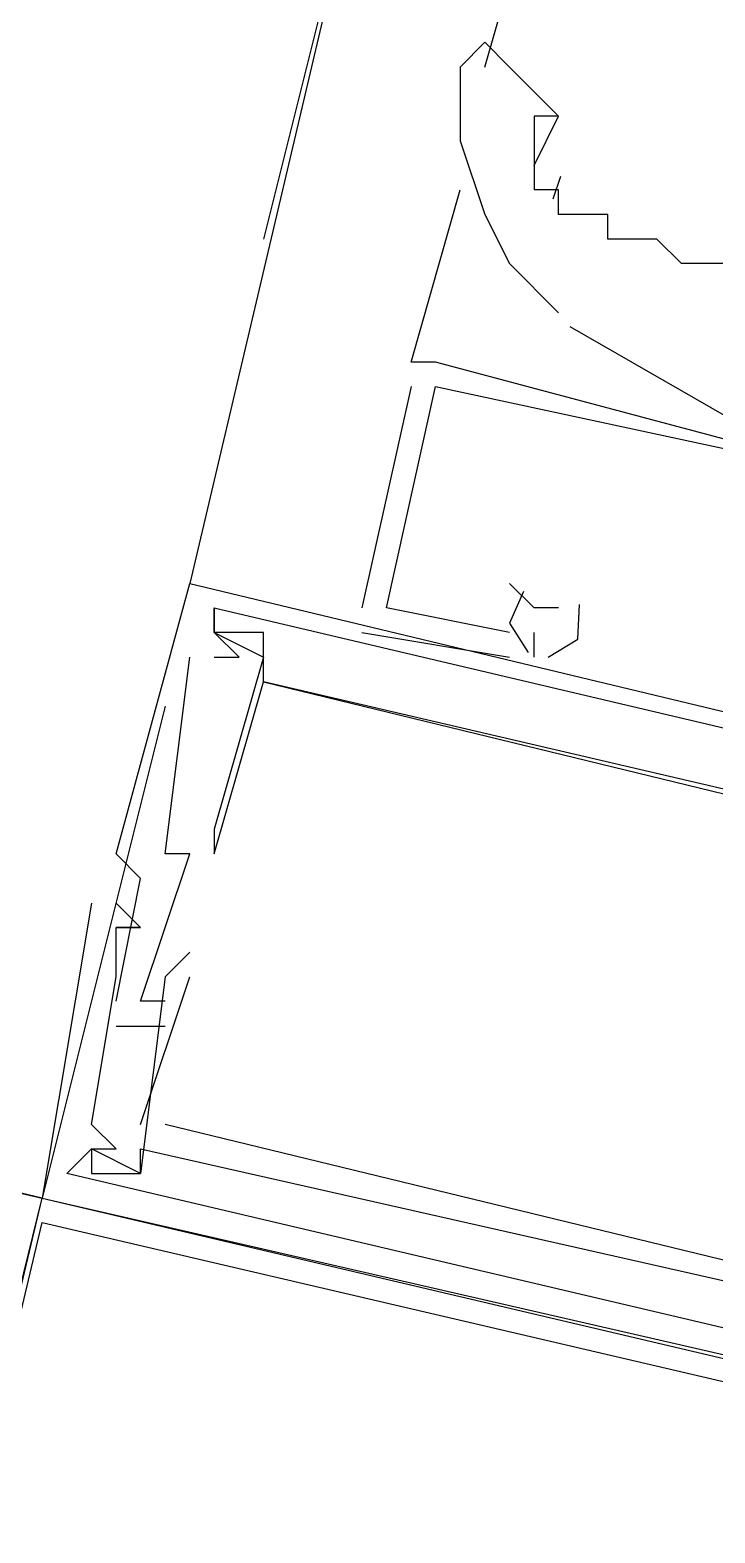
# Model space of a CAD drawing. Header units: feet. Extents: x -84 to 198, y -22 to 181.
# Drawn here: x 101.673 to 102.045, y 21.57 to 22.384 of the extents above; entities that cross this region are included whole.
import ezdxf

# ---------------------------------------------------------------- set-up
doc = ezdxf.new("R2010")
doc.units = ezdxf.units.FT
doc.layers.add('A-LINEA', color=7, linetype='CONTINUOUS')

msp = doc.modelspace()

# ---------------------------------------------------------------- linework, layer by layer
at = {"layer": 'A-LINEA'}
for p, q in [((103.68, 30.2311), (101.76, 22.0844)), ((101.92, 22.7511), (101.8, 22.2711)), ((101.92, 22.3644), (101.9467, 22.4578)), ((101.9467, 22.3111), (101.96, 22.3378)), ((101.961, 22.305), (101.9569, 22.2927)), ((101.88, 22.2044), (101.9067, 22.2978)), ((101.92, 22.2844), (101.92, 22.2844)), ((101.9661, 22.2237), (102.0596, 22.17)), ((101.8933, 22.2044), (101.88, 22.2044)), ((101.8933, 22.2044), (101.88, 22.2044)), ((101.8933, 22.2044), (101.88, 22.2044)), ((101.8933, 22.2044), (101.8933, 22.2044)), ((101.8933, 22.2044), (101.8933, 22.2044)), ((101.8933, 22.2044), (101.8933, 22.2044)), ((101.88, 22.1911), (101.8533, 22.0711)), ((101.88, 22.1911), (101.8533, 22.0711)), ((101.88, 22.1911), (101.8533, 22.0711)), ((101.88, 22.1911), (101.88, 22.1911)), ((101.88, 22.1911), (101.88, 22.1911)), ((101.88, 22.1911), (101.88, 22.1911)), ((101.8933, 22.1911), (101.8933, 22.1911)), ((101.8933, 22.1911), (101.8933, 22.1911)), ((101.8933, 22.1911), (101.8933, 22.1911)), ((101.8933, 22.1911), (101.8933, 22.1911)), ((101.8933, 22.1911), (101.8933, 22.1911)), ((101.8933, 22.1911), (101.8933, 22.1911)), ((101.76, 22.0844), (101.76, 22.0844)), ((101.76, 22.0844), (101.76, 22.0844)), ((101.76, 22.0844), (101.76, 22.0844)), ((101.9333, 22.0844), (101.9333, 22.0844)), ((101.9333, 22.0844), (101.9333, 22.0844)), ((101.9333, 22.0844), (101.9333, 22.0844)), ((101.7733, 22.0711), (101.7733, 22.0711)), ((101.7733, 22.0711), (101.7733, 22.0711)), ((101.7733, 22.0711), (101.7733, 22.0711)), ((101.7733, 22.0711), (101.7733, 22.0711)), ((101.7733, 22.0711), (101.7733, 22.0711)), ((101.7733, 22.0711), (101.7733, 22.0711)), ((101.8533, 22.0711), (101.8533, 22.0711)), ((101.8533, 22.0711), (101.8533, 22.0711)), ((101.8533, 22.0711), (101.8533, 22.0711)), ((101.8667, 22.0711), (101.8667, 22.0711)), ((101.8667, 22.0711), (101.8667, 22.0711)), ((101.8667, 22.0711), (101.8667, 22.0711)), ((101.9467, 22.0711), (101.9467, 22.0711)), ((101.9467, 22.0711), (101.9467, 22.0711)), ((101.9467, 22.0711), (101.9467, 22.0711)), ((101.96, 22.0711), (101.96, 22.0711)), ((101.96, 22.0711), (101.96, 22.0711)), ((101.96, 22.0711), (101.96, 22.0711)), ((101.7733, 22.0578), (101.7733, 22.0578)), ((101.7733, 22.0578), (101.7733, 22.0578)), ((101.7733, 22.0578), (101.7733, 22.0578)), ((101.7733, 22.0578), (101.7733, 22.0578)), ((101.7733, 22.0578), (101.7733, 22.0578)), ((101.7733, 22.0578), (101.7733, 22.0578)), ((101.7733, 22.0578), (101.7733, 22.0578)), ((101.7733, 22.0578), (101.7733, 22.0578)), ((101.7733, 22.0578), (101.7733, 22.0578)), ((101.8, 22.0578), (101.8, 22.0578)), ((101.8, 22.0578), (101.8, 22.0578)), ((101.8, 22.0578), (101.8, 22.0578)), ((101.8533, 22.0578), (101.9333, 22.0444)), ((101.8533, 22.0578), (101.8533, 22.0578)), ((101.8533, 22.0578), (101.9333, 22.0444)), ((101.8533, 22.0578), (101.8533, 22.0578)), ((101.8533, 22.0578), (101.9333, 22.0444)), ((101.8533, 22.0578), (101.8533, 22.0578)), ((101.9333, 22.0578), (101.9333, 22.0578)), ((101.9333, 22.0578), (101.9333, 22.0578)), ((101.9333, 22.0578), (101.9333, 22.0578)), ((101.9467, 22.0444), (101.9467, 22.0578)), ((101.9467, 22.0578), (101.9467, 22.0578)), ((101.9467, 22.0444), (101.9467, 22.0578)), ((101.9467, 22.0578), (101.9467, 22.0578)), ((101.9467, 22.0444), (101.9467, 22.0578)), ((101.9467, 22.0578), (101.9467, 22.0578)), ((101.76, 22.0444), (101.76, 22.0444)), ((101.76, 22.0444), (101.76, 22.0444)), ((101.76, 22.0444), (101.76, 22.0444)), ((101.7733, 22.0444), (101.7733, 22.0444)), ((101.7733, 22.0444), (101.7733, 22.0444)), ((101.7733, 22.0444), (101.7733, 22.0444)), ((101.7867, 22.0444), (101.7867, 22.0444)), ((101.7867, 22.0444), (101.7867, 22.0444)), ((101.7867, 22.0444), (101.7867, 22.0444)), ((101.8, 22.0444), (101.8, 22.0444)), ((101.8, 22.0444), (101.8, 22.0444)), ((101.8, 22.0444), (101.8, 22.0444)), ((101.9333, 22.0444), (101.9333, 22.0444)), ((101.9333, 22.0444), (101.9333, 22.0444)), ((101.9333, 22.0444), (101.9333, 22.0444)), ((101.9467, 22.0444), (101.9467, 22.0444)), ((101.9467, 22.0444), (101.9467, 22.0444)), ((101.9467, 22.0444), (101.9467, 22.0444)), ((101.8, 22.0311), (101.8, 22.0311)), ((101.8, 22.0311), (101.8, 22.0311)), ((101.8, 22.0311), (101.8, 22.0311)), ((101.8, 22.0311), (101.8, 22.0311)), ((101.8, 22.0311), (101.8, 22.0311)), ((101.8, 22.0311), (101.8, 22.0311)), ((101.7467, 22.0178), (101.68, 21.7511)), ((101.7733, 21.9511), (101.7733, 21.9511)), ((101.7733, 21.9511), (101.7733, 21.9511)), ((101.7733, 21.9511), (101.7733, 21.9511)), ((101.72, 21.9378), (101.72, 21.9378)), ((101.72, 21.9378), (101.72, 21.9378)), ((101.72, 21.9378), (101.72, 21.9378)), ((101.7467, 21.9378), (101.7467, 21.9378)), ((101.7467, 21.9378), (101.7467, 21.9378)), ((101.7467, 21.9378), (101.7467, 21.9378)), ((101.76, 21.9378), (101.76, 21.9378)), ((101.76, 21.9378), (101.76, 21.9378)), ((101.76, 21.9378), (101.76, 21.9378)), ((101.7733, 21.9378), (101.7733, 21.9378)), ((101.7733, 21.9378), (101.7733, 21.9378)), ((101.7733, 21.9378), (101.7733, 21.9378)), ((101.7333, 21.9244), (101.7333, 21.9244)), ((101.7333, 21.9244), (101.7333, 21.9244)), ((101.7333, 21.9244), (101.7333, 21.9244)), ((101.7067, 21.9111), (101.7067, 21.9111)), ((101.7067, 21.9111), (101.7067, 21.9111)), ((101.7067, 21.9111), (101.7067, 21.9111)), ((101.7333, 21.8978), (101.72, 21.9111)), ((101.72, 21.9111), (101.72, 21.9111)), ((101.7333, 21.8978), (101.72, 21.9111)), ((101.72, 21.9111), (101.72, 21.9111)), ((101.7333, 21.8978), (101.72, 21.9111)), ((101.72, 21.9111), (101.72, 21.9111)), ((101.72, 21.8978), (101.72, 21.8978)), ((101.72, 21.8978), (101.72, 21.8978)), ((101.72, 21.8978), (101.72, 21.8978)), ((101.72, 21.8978), (101.72, 21.8978)), ((101.72, 21.8978), (101.72, 21.8978)), ((101.72, 21.8978), (101.72, 21.8978)), ((101.7333, 21.8978), (101.7333, 21.8978)), ((101.7333, 21.8978), (101.7333, 21.8978)), ((101.7333, 21.8978), (101.7333, 21.8978)), ((101.7333, 21.8978), (101.7333, 21.8978)), ((101.7333, 21.8978), (101.7333, 21.8978)), ((101.7333, 21.8978), (101.7333, 21.8978)), ((101.76, 21.8844), (101.76, 21.8844)), ((101.76, 21.8844), (101.76, 21.8844)), ((101.76, 21.8844), (101.76, 21.8844)), ((101.72, 21.8711), (101.72, 21.8711)), ((101.72, 21.8711), (101.72, 21.8711)), ((101.72, 21.8711), (101.72, 21.8711)), ((101.7333, 21.7911), (101.76, 21.8711)), ((101.7333, 21.7911), (101.76, 21.8711)), ((101.7333, 21.7911), (101.76, 21.8711)), ((101.7467, 21.8711), (101.7467, 21.8711)), ((101.7467, 21.8711), (101.7467, 21.8711)), ((101.7467, 21.8711), (101.7467, 21.8711)), ((101.76, 21.8711), (101.76, 21.8711)), ((101.76, 21.8711), (101.76, 21.8711)), ((101.76, 21.8711), (101.76, 21.8711)), ((101.72, 21.8578), (101.72, 21.8578)), ((101.72, 21.8578), (101.72, 21.8578)), ((101.72, 21.8578), (101.72, 21.8578)), ((101.7333, 21.8578), (101.7333, 21.8578)), ((101.7333, 21.8578), (101.7333, 21.8578)), ((101.7333, 21.8578), (101.7333, 21.8578)), ((101.7467, 21.8578), (101.7467, 21.8578)), ((101.7467, 21.8578), (101.7467, 21.8578)), ((101.7467, 21.8578), (101.7467, 21.8578)), ((101.72, 21.8444), (101.7467, 21.8444)), ((101.72, 21.8444), (101.72, 21.8444)), ((101.72, 21.8444), (101.7467, 21.8444)), ((101.72, 21.8444), (101.72, 21.8444)), ((101.72, 21.8444), (101.7467, 21.8444)), ((101.72, 21.8444), (101.72, 21.8444)), ((101.7467, 21.8444), (101.7467, 21.8444)), ((101.7467, 21.8444), (101.7467, 21.8444)), ((101.7467, 21.8444), (101.7467, 21.8444)), ((101.3867, 21.8178), (101.68, 21.7511)), ((101.7067, 21.7911), (101.7067, 21.7911)), ((101.7067, 21.7911), (101.7067, 21.7911)), ((101.7067, 21.7911), (101.7067, 21.7911)), ((101.7333, 21.7911), (101.7333, 21.7911)), ((101.7333, 21.7911), (101.7333, 21.7911)), ((101.7333, 21.7911), (101.7333, 21.7911)), ((101.7467, 21.7911), (101.7467, 21.7911)), ((101.7467, 21.7911), (101.7467, 21.7911)), ((101.7467, 21.7911), (101.7467, 21.7911)), ((101.7067, 21.7778), (101.7067, 21.7778)), ((101.7067, 21.7778), (101.7067, 21.7778)), ((101.7067, 21.7778), (101.7067, 21.7778)), ((101.7067, 21.7778), (101.7067, 21.7778)), ((101.7067, 21.7778), (101.7067, 21.7778)), ((101.7067, 21.7778), (101.7067, 21.7778)), ((101.72, 21.7778), (101.72, 21.7778)), ((101.72, 21.7778), (101.72, 21.7778)), ((101.72, 21.7778), (101.72, 21.7778)), ((101.7333, 21.7778), (101.7333, 21.7778)), ((101.7333, 21.7778), (101.7333, 21.7778)), ((101.7333, 21.7778), (101.7333, 21.7778)), ((101.7067, 21.7644), (101.7067, 21.7644)), ((101.7067, 21.7644), (101.7067, 21.7644)), ((101.7067, 21.7644), (101.7067, 21.7644)), ((101.7333, 21.7644), (101.7333, 21.7644)), ((101.7333, 21.7644), (101.7333, 21.7644)), ((101.7333, 21.7644), (101.7333, 21.7644)), ((101.7333, 21.7644), (101.7333, 21.7644)), ((101.7333, 21.7644), (101.7333, 21.7644)), ((101.7333, 21.7644), (101.7333, 21.7644)), ((101.68, 21.7511), (101.68, 21.7511)), ((101.68, 21.7511), (101.68, 21.7511)), ((101.68, 21.7511), (101.68, 21.7511))]:
    msp.add_line(p, q, dxfattribs=at)
for points in [[(101.96, 22.3378), (101.9333, 22.3644), (101.92, 22.3778), (101.9067, 22.3644)], [(101.9067, 22.3644), (101.9067, 22.3511), (101.9067, 22.3244), (101.92, 22.2844), (101.9333, 22.2578), (101.96, 22.2311)], [(101.96, 22.3378), (101.9467, 22.3378), (101.9467, 22.3244), (101.9467, 22.2978)], [(102.0667, 22.2444), (102.0533, 22.2578), (102.04, 22.2578), (102.0267, 22.2578), (102.0133, 22.2711), (102, 22.2711), (101.9867, 22.2711), (101.9867, 22.2844), (101.9733, 22.2844), (101.96, 22.2844), (101.96, 22.2978), (101.9467, 22.2978)], [(102.2267, 21.9778), (102.2533, 22.1111), (102.24, 22.1111), (102.2533, 22.1111), (102.24, 22.0844), (102.2133, 21.9911), (102.1867, 22.0044), (102.1867, 22.0311), (102.1733, 22.0311), (102.1467, 22.0311), (102.12, 22.0444), (102.1067, 22.0444), (102.0933, 22.0178), (102.0533, 22.0311), (102.08, 22.1244), (102.0933, 22.1111), (102.0933, 22.1244), (102.08, 22.1244), (102.0933, 22.1511), (102.0933, 22.1378), (102.0933, 22.1511), (101.8933, 22.2044)], [(102.2267, 21.9778), (102.2533, 22.1111), (102.24, 22.1111), (102.2533, 22.1111), (102.24, 22.0844), (102.2133, 21.9911), (102.1867, 22.0044), (102.1867, 22.0311), (102.1733, 22.0311), (102.1467, 22.0311), (102.12, 22.0444), (102.1067, 22.0444), (102.0933, 22.0178), (102.0533, 22.0311), (102.08, 22.1244), (102.0933, 22.1111), (102.0933, 22.1244), (102.08, 22.1244), (102.0933, 22.1511), (102.0933, 22.1378), (102.0933, 22.1511), (101.8933, 22.2044)], [(102.2267, 21.9778), (102.2533, 22.1111), (102.24, 22.1111), (102.2533, 22.1111), (102.24, 22.0844), (102.2133, 21.9911), (102.1867, 22.0044), (102.1867, 22.0311), (102.1733, 22.0311), (102.1467, 22.0311), (102.12, 22.0444), (102.1067, 22.0444), (102.0933, 22.0178), (102.0533, 22.0311), (102.08, 22.1244), (102.0933, 22.1111), (102.0933, 22.1244), (102.08, 22.1244), (102.0933, 22.1511), (102.0933, 22.1378), (102.0933, 22.1511), (101.8933, 22.2044)], [(101.9333, 22.0578), (101.8667, 22.0711), (101.8933, 22.1911), (102.08, 22.1511), (102.08, 22.1244), (102.08, 22.1244)], [(101.9333, 22.0578), (101.8667, 22.0711), (101.8933, 22.1911), (102.08, 22.1511), (102.08, 22.1244), (102.08, 22.1244)], [(101.9333, 22.0578), (101.8667, 22.0711), (101.8933, 22.1911), (102.08, 22.1511), (102.08, 22.1244), (102.08, 22.1244)], [(101.72, 21.8578), (101.7333, 21.9244), (101.72, 21.9378), (101.76, 22.0844), (102.4267, 21.9244), (102.44, 21.9244)], [(101.72, 21.8578), (101.7333, 21.9244), (101.72, 21.9378), (101.76, 22.0844), (102.4267, 21.9244), (102.44, 21.9244)], [(101.72, 21.8578), (101.7333, 21.9244), (101.72, 21.9378), (101.76, 22.0844), (102.4267, 21.9244), (102.44, 21.9244)], [(101.96, 22.0711), (101.9467, 22.0711), (101.9467, 22.0711), (101.9333, 22.0844)], [(101.96, 22.0711), (101.9467, 22.0711), (101.9467, 22.0711), (101.9333, 22.0844)], [(101.96, 22.0711), (101.9467, 22.0711), (101.9467, 22.0711), (101.9333, 22.0844)], [(101.9409, 22.0801), (101.9334, 22.0629), (101.9435, 22.047)], [(101.9409, 22.0801), (101.9334, 22.0629), (101.9435, 22.047)], [(101.9409, 22.0801), (101.9334, 22.0629), (101.9435, 22.047)], [(102.2, 21.9511), (102.2, 21.9378), (101.8, 22.0311), (101.8, 22.0578), (101.7733, 22.0578), (101.7733, 22.0711), (101.7733, 22.0578), (101.8, 22.0444), (101.7733, 21.9511), (101.7733, 21.9378), (101.8, 22.0311), (102.2933, 21.9111), (102.28, 21.8178), (102.28, 21.8178), (102.2933, 21.8311)], [(101.7733, 22.0444), (101.7867, 22.0444), (101.7733, 22.0578), (101.7733, 22.0711), (102.2267, 21.9644)], [(102.2, 21.9511), (102.2, 21.9378), (101.8, 22.0311), (101.8, 22.0578), (101.7733, 22.0578), (101.7733, 22.0711), (101.7733, 22.0578), (101.8, 22.0444), (101.7733, 21.9511), (101.7733, 21.9378), (101.8, 22.0311), (102.2933, 21.9111), (102.28, 21.8178), (102.28, 21.8178), (102.2933, 21.8311)], [(101.7733, 22.0444), (101.7867, 22.0444), (101.7733, 22.0578), (101.7733, 22.0711), (102.2267, 21.9644)], [(102.2, 21.9511), (102.2, 21.9378), (101.8, 22.0311), (101.8, 22.0578), (101.7733, 22.0578), (101.7733, 22.0711), (101.7733, 22.0578), (101.8, 22.0444), (101.7733, 21.9511), (101.7733, 21.9378), (101.8, 22.0311), (102.2933, 21.9111), (102.28, 21.8178), (102.28, 21.8178), (102.2933, 21.8311)], [(101.7733, 22.0444), (101.7867, 22.0444), (101.7733, 22.0578), (101.7733, 22.0711), (102.2267, 21.9644)], [(101.9544, 22.0445), (101.9705, 22.0541), (101.9714, 22.0729)], [(101.9544, 22.0445), (101.9705, 22.0541), (101.9714, 22.0729)], [(101.9544, 22.0445), (101.9705, 22.0541), (101.9714, 22.0729)], [(101.7467, 21.8578), (101.7333, 21.8578), (101.76, 21.9378), (101.7467, 21.9378), (101.76, 22.0444)], [(101.7467, 21.8578), (101.7333, 21.8578), (101.76, 21.9378), (101.7467, 21.9378), (101.76, 22.0444)], [(101.7467, 21.8578), (101.7333, 21.8578), (101.76, 21.9378), (101.7467, 21.9378), (101.76, 22.0444)], [(101.7067, 21.9111), (101.68, 21.7511), (102.36, 21.5911), (102.36, 21.6044)], [(101.7067, 21.9111), (101.68, 21.7511), (102.36, 21.5911), (102.36, 21.6044)], [(101.7067, 21.9111), (101.68, 21.7511), (102.36, 21.5911), (102.36, 21.6044)], [(101.6933, 21.7644), (101.7067, 21.7778), (101.72, 21.7778), (101.7067, 21.7911), (101.72, 21.8711), (101.72, 21.8978), (101.7333, 21.8978), (101.72, 21.8978)], [(101.6933, 21.7644), (101.7067, 21.7778), (101.72, 21.7778), (101.7067, 21.7911), (101.72, 21.8711), (101.72, 21.8978), (101.7333, 21.8978), (101.72, 21.8978)], [(101.6933, 21.7644), (101.7067, 21.7778), (101.72, 21.7778), (101.7067, 21.7911), (101.72, 21.8711), (101.72, 21.8978), (101.7333, 21.8978), (101.72, 21.8978)], [(101.76, 21.8844), (101.7467, 21.8711), (101.7333, 21.7644), (101.7067, 21.7778), (101.7067, 21.7644), (101.7333, 21.7644), (101.7333, 21.7778), (102.1467, 21.6844), (102.1333, 21.6711), (102.1467, 21.6711), (102.1467, 21.6844), (102.24, 21.6578)], [(101.76, 21.8844), (101.7467, 21.8711), (101.7333, 21.7644), (101.7067, 21.7778), (101.7067, 21.7644), (101.7333, 21.7644), (101.7333, 21.7778), (102.1467, 21.6844), (102.1333, 21.6711), (102.1467, 21.6711), (102.1467, 21.6844), (102.24, 21.6578)], [(101.76, 21.8844), (101.7467, 21.8711), (101.7333, 21.7644), (101.7067, 21.7778), (101.7067, 21.7644), (101.7333, 21.7644), (101.7333, 21.7778), (102.1467, 21.6844), (102.1333, 21.6711), (102.1467, 21.6711), (102.1467, 21.6844), (102.24, 21.6578)], [(101.68, 21.7511), (101.4, 21.8178), (101.2667, 21.2578), (101.5467, 21.1911), (101.68, 21.7511)], [(102.2533, 21.7644), (102.24, 21.6711), (101.7467, 21.7911)], [(102.2533, 21.7644), (102.24, 21.6711), (101.7467, 21.7911)], [(102.2533, 21.7644), (102.24, 21.6711), (101.7467, 21.7911)], [(102.16, 21.6844), (102.1467, 21.6844), (102.1467, 21.6711), (102.1467, 21.6578), (101.6933, 21.7644)], [(102.16, 21.6844), (102.1467, 21.6844), (102.1467, 21.6711), (102.1467, 21.6578), (101.6933, 21.7644)], [(102.16, 21.6844), (102.1467, 21.6844), (102.1467, 21.6711), (102.1467, 21.6578), (101.6933, 21.7644)], [(101.68, 21.7511), (102.4933, 21.5644), (102.2933, 20.7511), (101.48, 20.9378), (101.68, 21.7511)], [(101.68, 21.7378), (102.48, 21.5511), (102.2933, 20.7644), (101.4933, 20.9511), (101.68, 21.7378)]]:
    msp.add_lwpolyline(points, dxfattribs=at)

doc.saveas('drawing.dxf')
